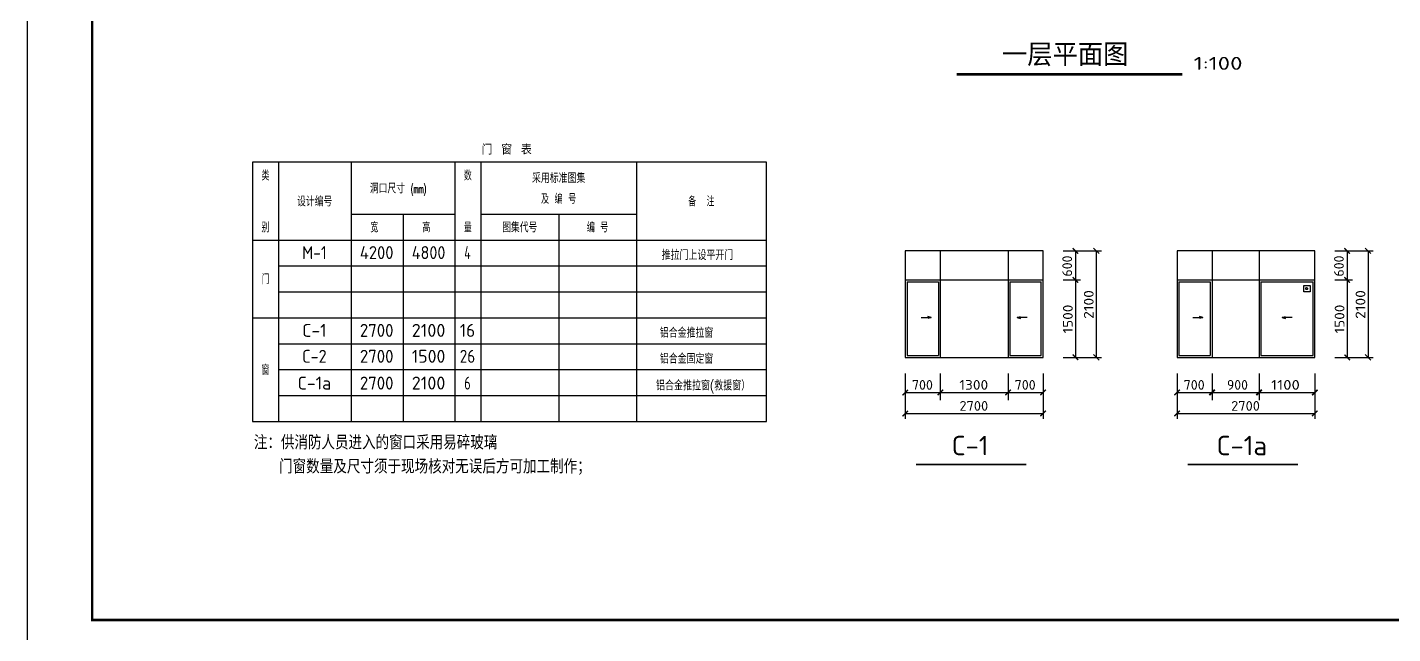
# Model space of a CAD drawing. Extents: x -165130 to 255370, y -346822 to 187778.
# Drawn here: x -165130 to -112510, y -227547 to -204155 of the extents above; entities that cross this region are included whole.
import ezdxf
from ezdxf.enums import TextEntityAlignment as Align

# ---------------------------------------------------------------- set-up
doc = ezdxf.new("R2010")
doc.units = 0
doc.header["$MEASUREMENT"] = 0
for name, color, linetype in [('PUB_TITLE', 4, 'CONTINUOUS'), ('下划线', 7, 'CONTINUOUS'), ('中文', 2, 'CONTINUOUS'), ('剖断线', 7, 'CONTINUOUS'), ('墙线__粗线', 7, 'CONTINUOUS'), ('尺寸线及数字', 253, 'CONTINUOUS'), ('层0', 253, 'CONTINUOUS'), ('层10102', 7, 'CONTINUOUS'), ('门窗表', 2, 'CONTINUOUS')]:
    doc.layers.add(name, color=color, linetype=linetype)
doc.styles.add('HZ', font='txt', dxfattribs={"width": 0.7, "height": 5, "bigfont": 'STF:宋体'})
doc.styles.get("Standard").update_dxf_attribs({"font": 'TSSDENG', "height": 3, "bigfont": 'TSSDCHN'})

# ---------------------------------------------------------------- blocks, each defined once
blk = doc.blocks.new('qar5gesfd')
at = {"layer": 'PUB_TITLE'}
blk.add_lwpolyline([(-86068, 153824), (-1968, 153824), (-1968, 213224), (-86068, 213224)], close=True, dxfattribs=at)
at = {"layer": 'PUB_TITLE', "const_width": 100}
blk.add_lwpolyline([(-83568, 154824), (-2968, 154824), (-2968, 212224), (-83568, 212224)], close=True, dxfattribs=at)

msp = doc.modelspace()

# ---------------------------------------------------------------- linework, layer by layer
at = {"layer": '下划线', "color": 2, "const_width": 105, "elevation": -625.1}
msp.add_lwpolyline([(-129317.754, -205965.997), (-120617.754, -205965.997)], dxfattribs=at)
at = {"layer": '剖断线', "elevation": -625.1}
msp.add_lwpolyline([(-115939.647, -214117.976), (-115692.454, -214117.976), (-115692.454, -214356.187), (-115939.647, -214356.187)], close=True, dxfattribs=at)
at = {"layer": '剖断线'}
msp.add_circle((-115825.829, -214232.06, -625.1), 37.317, dxfattribs=at)
at = {"layer": '墙线__粗线', "const_width": 67.5, "elevation": -625.1}
for points in [[(-130880.87, -221015.779), (-126629.381, -221015.779)], [(-120408.519, -221015.779), (-116156.993, -221015.779)]]:
    msp.add_lwpolyline(points, dxfattribs=at)
at = {"layer": '尺寸线及数字'}
for p, q in [((-125207.896, -212779.512, -625.1), (-124535.826, -212779.512, -625.1)), ((-124735.814, -212779.512, -625.1), (-124735.814, -213899.449, -625.1)), ((-124655.87, -212779.512, -625.1), (-123731.517, -212779.512, -625.1)), ((-123825.45, -212885.557, -625.1), (-124037.559, -212673.466, -625.1)), ((-123931.505, -212779.512, -625.1), (-123931.505, -216885.954, -625.1)), ((-114735.509, -212779.512, -625.1), (-114063.438, -212779.512, -625.1)), ((-114263.426, -212779.512, -625.1), (-114263.426, -213899.449, -625.1)), ((-114183.519, -212779.512, -625.1), (-113259.129, -212779.512, -625.1)), ((-113353.062, -212885.557, -625.1), (-113565.208, -212673.466, -625.1)), ((-113459.117, -212779.512, -625.1), (-113459.117, -216885.954, -625.1)), ((-125207.896, -213899.449, -625.1), (-124535.826, -213899.449, -625.1)), ((-124735.814, -213899.449, -625.1), (-124735.814, -216885.954, -625.1)), ((-114735.509, -213899.449, -625.1), (-114063.438, -213899.449, -625.1)), ((-114263.426, -213899.449, -625.1), (-114263.426, -216885.954, -625.1)), ((-123825.45, -216991.999, -625.1), (-124037.559, -216779.908, -625.1)), ((-113353.062, -216991.999, -625.1), (-113565.208, -216779.908, -625.1)), ((-125207.896, -216885.954, -625.1), (-124535.826, -216885.954, -625.1)), ((-124655.87, -216885.954, -625.1), (-123731.517, -216885.954, -625.1)), ((-114735.509, -216885.954, -625.1), (-114063.438, -216885.954, -625.1)), ((-114183.519, -216885.954, -625.1), (-113259.129, -216885.954, -625.1)), ((-131293.7, -217511.799, -625.1), (-131293.7, -218541.493, -625.1)), ((-129943.7, -217511.799, -625.1), (-129943.7, -218541.493, -625.1)), ((-127333.678, -217511.799, -625.1), (-127333.678, -218541.493, -625.1)), ((-125983.678, -217511.799, -625.1), (-125983.678, -218541.493, -625.1)), ((-120821.312, -217511.799, -625.1), (-120821.312, -218541.493, -625.1)), ((-119471.312, -217511.799, -625.1), (-119471.312, -218541.493, -625.1)), ((-117661.314, -217511.799, -625.1), (-117661.314, -218541.493, -625.1)), ((-115511.327, -217511.799, -625.1), (-115511.327, -218541.493, -625.1)), ((-131293.7, -218241.493, -625.1), (-129943.7, -218241.493, -625.1)), ((-129943.7, -218241.493, -625.1), (-127333.678, -218241.493, -625.1)), ((-127333.678, -218241.493, -625.1), (-125983.678, -218241.493, -625.1)), ((-120821.312, -218241.493, -625.1), (-119471.312, -218241.493, -625.1)), ((-119471.312, -218241.493, -625.1), (-116861.327, -218241.493, -625.1)), ((-116861.327, -218241.493, -625.1), (-115511.327, -218241.493, -625.1)), ((-131293.7, -218529.316, -625.1), (-131293.7, -219252.024, -625.1)), ((-125983.678, -218529.316, -625.1), (-125983.678, -219252.024, -625.1)), ((-120821.312, -218529.316, -625.1), (-120821.312, -219252.024, -625.1)), ((-115511.327, -218529.316, -625.1), (-115511.327, -219252.024, -625.1)), ((-131293.7, -219052.018, -625.1), (-125983.678, -219052.018, -625.1)), ((-120821.312, -219052.018, -625.1), (-115511.327, -219052.018, -625.1))]:
    msp.add_line(p, q, dxfattribs=at)
at = {"layer": '尺寸线及数字', "elevation": -625.1}
for points, const_width in [([(-124629.759, -212885.557), (-124841.869, -212673.466)], 54), ([(-114157.371, -212885.557), (-114369.517, -212673.466)], 54), ([(-124629.759, -214005.494), (-124841.869, -213793.403)], 54), ([(-114157.371, -214005.494), (-114369.517, -213793.403)], 54), ([(-124629.759, -216991.999), (-124841.869, -216779.908)], 54), ([(-114157.371, -216991.999), (-114369.517, -216779.908)], 54), ([(-131399.754, -218347.538), (-131187.645, -218135.447)], 54), ([(-130049.754, -218347.538), (-129837.645, -218135.447)], 54), ([(-127439.769, -218347.538), (-127227.623, -218135.447)], 54), ([(-126089.769, -218347.538), (-125877.623, -218135.447)], 54), ([(-120927.367, -218347.538), (-120715.257, -218135.447)], 54), ([(-119577.367, -218347.538), (-119365.257, -218135.447)], 67.5), ([(-117767.369, -218347.538), (-117555.26, -218135.447)], 67.5), ([(-115617.381, -218347.538), (-115405.272, -218135.447)], 67.5), ([(-131399.754, -219158.064), (-131187.645, -218945.973)], 54), ([(-126089.769, -219158.064), (-125877.623, -218945.973)], 54), ([(-120927.367, -219158.064), (-120715.257, -218945.973)], 54), ([(-115617.381, -219158.064), (-115405.272, -218945.973)], 54)]:
    msp.add_lwpolyline(points, dxfattribs=dict(at, const_width=const_width))
at = {"layer": '层0'}
for p, q in [((-125983.678, -212779.512, -625.1), (-131293.7, -212779.512, -625.1)), ((-131293.7, -212779.512, -625.1), (-131293.7, -216885.954, -625.1)), ((-129943.7, -212779.512, -625.1), (-129943.7, -216885.954, -625.1)), ((-127333.678, -212779.512, -625.1), (-127333.678, -216885.954, -625.1)), ((-125983.678, -216885.954, -625.1), (-125983.678, -212779.512, -625.1)), ((-115511.327, -212779.512, -625.1), (-120821.312, -212779.512, -625.1)), ((-120821.312, -212779.512, -625.1), (-120821.312, -216885.954, -625.1)), ((-119471.312, -212779.512, -625.1), (-119471.312, -216885.954, -625.1)), ((-117661.314, -212779.512, -625.1), (-117661.314, -216885.954, -625.1)), ((-115511.327, -216885.954, -625.1), (-115511.327, -212779.512, -625.1)), ((-131293.7, -213899.449, -625.1), (-125983.678, -213899.449, -625.1)), ((-131226.207, -213969.45, -625.1), (-131226.207, -216815.953, -625.1)), ((-131226.207, -213969.45, -625.1), (-130011.192, -213969.45, -625.1)), ((-130011.192, -213969.45, -625.1), (-130011.192, -216815.953, -625.1)), ((-127266.185, -213969.45, -625.1), (-126051.207, -213969.45, -625.1)), ((-127266.185, -213969.45, -625.1), (-127266.185, -216815.953, -625.1)), ((-126051.207, -216815.953, -625.1), (-126051.207, -213969.45, -625.1)), ((-120821.312, -213899.449, -625.1), (-115511.327, -213899.449, -625.1)), ((-120753.819, -213969.45, -625.1), (-120753.819, -216815.953, -625.1)), ((-120753.819, -213969.45, -625.1), (-119538.805, -213969.45, -625.1)), ((-119538.805, -213969.45, -625.1), (-119538.805, -216815.953, -625.1)), ((-117593.822, -213969.45, -625.1), (-115578.819, -213969.45, -625.1)), ((-117593.822, -213969.45, -625.1), (-117593.822, -216815.953, -625.1)), ((-115578.819, -216815.953, -625.1), (-115578.819, -213969.45, -625.1)), ((-130682.201, -215349.076, -625.1), (-130295.189, -215349.076, -625.1)), ((-130295.189, -215349.076, -625.1), (-130425.304, -215307.392, -625.1)), ((-130295.189, -215349.076, -625.1), (-130425.304, -215390.76, -625.1)), ((-126982.188, -215349.076, -625.1), (-126852.074, -215307.392, -625.1)), ((-126595.177, -215349.076, -625.1), (-126982.188, -215349.076, -625.1)), ((-126982.188, -215349.076, -625.1), (-126852.074, -215390.76, -625.1)), ((-120209.813, -215349.076, -625.1), (-119822.801, -215349.076, -625.1)), ((-119822.801, -215349.076, -625.1), (-119952.953, -215307.392, -625.1)), ((-119822.801, -215349.076, -625.1), (-119952.953, -215390.76, -625.1)), ((-116772.63, -215349.076, -625.1), (-116642.516, -215307.392, -625.1)), ((-116385.619, -215349.076, -625.1), (-116772.63, -215349.076, -625.1)), ((-116772.63, -215349.076, -625.1), (-116642.516, -215390.76, -625.1)), ((-131293.7, -216885.954, -625.1), (-125983.678, -216885.954, -625.1)), ((-131226.207, -216815.953, -625.1), (-130011.192, -216815.953, -625.1)), ((-127266.185, -216815.953, -625.1), (-126051.207, -216815.953, -625.1)), ((-120821.312, -216885.954, -625.1), (-115511.327, -216885.954, -625.1)), ((-120753.819, -216815.953, -625.1), (-119538.805, -216815.953, -625.1)), ((-117593.822, -216815.953, -625.1), (-115578.819, -216815.953, -625.1))]:
    msp.add_line(p, q, dxfattribs=at)
at = {"layer": '层10102'}
for points, invisible_edges in [([(-115863.145, -214232.06, -625.1), (-115858.128, -214213.392, -625.1), (-115788.512, -214232.06, -625.1)], 14), ([(-115858.128, -214250.727, -625.1), (-115863.145, -214232.06, -625.1), (-115788.512, -214232.06, -625.1)], 14), ([(-115858.128, -214213.392, -625.1), (-115844.505, -214199.723, -625.1), (-115788.512, -214232.06, -625.1)], 14), ([(-115844.505, -214264.396, -625.1), (-115858.128, -214250.727, -625.1), (-115788.512, -214232.06, -625.1)], 14), ([(-115844.505, -214199.723, -625.1), (-115825.829, -214194.715, -625.1), (-115788.512, -214232.06, -625.1)], 14), ([(-115825.829, -214269.404, -625.1), (-115844.505, -214264.396, -625.1), (-115788.512, -214232.06, -625.1)], 14), ([(-115825.829, -214194.715, -625.1), (-115807.115, -214199.723, -625.1), (-115788.512, -214232.06, -625.1)], 14), ([(-115807.115, -214264.396, -625.1), (-115825.829, -214269.404, -625.1), (-115788.512, -214232.06, -625.1)], 14), ([(-115807.115, -214199.723, -625.1), (-115793.492, -214213.392, -625.1), (-115788.512, -214232.06, -625.1)], 12), ([(-115793.492, -214250.727, -625.1), (-115807.115, -214264.396, -625.1), (-115788.512, -214232.06, -625.1)], 6)]:
    msp.add_3dface(points, dxfattribs=dict(at, invisible_edges=invisible_edges))
at = {"layer": '门窗表'}
for p, q in [((-155448.205, -209361.396, -625.1), (-155448.205, -219361.399, -625.1)), ((-152648.192, -209361.396, -625.1), (-152648.192, -219361.399, -625.1)), ((-148648.217, -209361.396, -625.1), (-148648.217, -219361.399, -625.1)), ((-147648.205, -209361.396, -625.1), (-147648.205, -219361.399, -625.1)), ((-141648.205, -209361.396, -625.1), (-141648.205, -219361.399, -625.1)), ((-152648.192, -211361.393, -625.1), (-148648.217, -211361.393, -625.1)), ((-150648.205, -211361.393, -625.1), (-150648.205, -219361.399, -625.1)), ((-147648.205, -211361.393, -625.1), (-141648.205, -211361.393, -625.1)), ((-144648.205, -211361.393, -625.1), (-144648.205, -219361.399, -625.1)), ((-156448.217, -212361.396, -625.1), (-136648.217, -212361.396, -625.1)), ((-155448.205, -213361.399, -625.1), (-136648.217, -213361.399, -625.1)), ((-155448.205, -214361.393, -625.1), (-136648.217, -214361.393, -625.1)), ((-156448.217, -215361.396, -625.1), (-154648.217, -215361.396, -625.1)), ((-155448.205, -215361.396, -625.1), (-136648.217, -215361.396, -625.1)), ((-155448.205, -216361.399, -625.1), (-136648.217, -216361.399, -625.1)), ((-155448.205, -217361.393, -625.1), (-136648.217, -217361.393, -625.1)), ((-155448.205, -218361.396, -625.1), (-136648.217, -218361.396, -625.1))]:
    msp.add_line(p, q, dxfattribs=at)
msp.add_3dface([(-156448.217, -209361.396, -625.1), (-156448.217, -219361.399, -625.1), (-136648.217, -219361.399, -625.1), (-136648.217, -209361.396, -625.1)], dxfattribs=at)

# ---------------------------------------------------------------- block references
at = {"layer": '层0'}
msp.add_blockref('qar5gesfd', (-79061.762, -381845.973, -625.1), dxfattribs=at)

# ---------------------------------------------------------------- texts
at = {"layer": '中文', "style": 'HZ'}
for s, height, width, p, p2 in [('一层平面图', 867, 0.786319, (-127567.742, -205650.396, -625.1), (-122692.742, -205650.396, -625.1)), ('推拉门上设平开门', 361.25, 0.666859, (-140680.089, -213128.544, -625.1), (-137923.839, -213128.544, -625.1)), ('铝合金推拉窗', 361.25, 0.663338, (-140751.024, -216127.684, -625.1), (-138694.75, -216127.684, -625.1)), ('铝合金固定窗', 361.25, 0.663338, (-140751.024, -217127.403, -625.1), (-138694.75, -217127.403, -625.1)), ('铝合金推拉窗(救援窗）', 361.25, 0.669377, (-140901.134, -218159.98, -625.1), (-137269.897, -218159.98, -625.1)), ('注：供消防人员进入的窗口采用易碎玻璃', 541.87503, 0.672739, (-156399.84, -220440.495, -625.1), (-147015.465, -220440.495, -625.1)), ('门窗数量及尺寸须于现场核对无误后方可加工制作；', 541.87503, 0.673762, (-155426.342, -221367.979, -625.1), (-143416.967, -221367.979, -625.1))]:
    msp.add_text(s, height=height, dxfattribs=dict(at, width=width)).set_placement(p, p2, align=Align.FIT)
at = {"layer": '中文', "width": 1.206924}
msp.add_text('1:100', height=500, dxfattribs=at).set_placement((-120177.752, -205796.001, -625.1), (-118297.735, -205796.001, -625.1), align=Align.FIT)
at = {"layer": '尺寸线及数字'}
for s, width, p, p2 in [('600', 1.040005, (-124866.002, -213768.931, -625.1), (-124866.002, -212958.927, -625.1)), ('600', 1.040005, (-114393.614, -213768.931, -625.1), (-114393.614, -212958.927, -625.1)), ('2100', 1.099432, (-124036.497, -215402.735, -625.1), (-124036.497, -214292.732, -625.1)), ('2100', 1.099432, (-113564.146, -215402.735, -625.1), (-113564.146, -214292.732, -625.1)), ('1500', 1.099423, (-124840.807, -215962.699, -625.1), (-124840.807, -214852.705, -625.1)), ('1500', 1.099423, (-114368.455, -215962.699, -625.1), (-114368.455, -214852.705, -625.1))]:
    msp.add_text(s, height=375, rotation=90, dxfattribs=dict(at, width=width)).set_placement(p, p2, align=Align.FIT)
for s, width, p, p2 in [('700', 1.040028, (-131038.707, -218136.491, -625.1), (-130228.685, -218136.491, -625.1)), ('1300', 1.099414, (-129208.678, -218136.491, -625.1), (-128098.692, -218136.491, -625.1)), ('700', 1.039981, (-127078.685, -218136.491, -625.1), (-126268.7, -218136.491, -625.1)), ('700', 1.039981, (-120566.319, -218136.491, -625.1), (-119756.334, -218136.491, -625.1)), ('900', 1.040028, (-118898.082, -218136.491, -625.1), (-118088.06, -218136.491, -625.1)), ('1100', 1.166084, (-117198.021, -218136.491, -625.1), (-116087.999, -218136.491, -625.1)), ('2700', 1.039986, (-129208.678, -218947.026, -625.1), (-128098.692, -218947.026, -625.1)), ('2700', 1.040021, (-118736.327, -218947.026, -625.1), (-117626.305, -218947.026, -625.1))]:
    msp.add_text(s, height=375, dxfattribs=dict(at, width=width)).set_placement(p, p2, align=Align.FIT)
at = {"layer": '门窗表', "style": 'HZ'}
for s, height, width, p, p2 in [('门 窗 表', 361.25, 0.937522, (-147623.192, -209061.149, -625.1), (-145685.717, -209061.149, -625.1)), ('类', 361.25, 0.592787, (-156105.7, -210061.143, -625.1), (-155799.438, -210061.143, -625.1)), ('数', 361.25, 0.592787, (-148305.7, -210061.143, -625.1), (-147999.438, -210061.143, -625.1)), ('采用标准图集', 361.25, 0.663326, (-145680.7, -210161.146, -625.1), (-143624.462, -210161.146, -625.1)), ('洞口尺寸', 361.25, 0.65628, (-151930.712, -210561.149, -625.1), (-150574.45, -210561.149, -625.1)), ('(mm)', 325.125, 0.635104, (-150347.436, -210551.17, -625.1), (-149756.811, -210551.17, -625.1)), ('设计编号', 361.25, 0.656262, (-154730.688, -211061.146, -625.1), (-153374.462, -211061.146, -625.1)), ('及 编 号', 361.25, 0.65628, (-145330.712, -210961.143, -625.1), (-143974.45, -210961.143, -625.1)), ('备  注', 361.25, 0.649209, (-139655.688, -211061.146, -625.1), (-138649.45, -211061.146, -625.1)), ('别', 361.25, 0.592787, (-156105.7, -212061.149, -625.1), (-155799.438, -212061.149, -625.1)), ('宽', 361.25, 0.592787, (-151905.7, -212061.149, -625.1), (-151599.438, -212061.149, -625.1)), ('高', 361.25, 0.592787, (-149905.712, -212061.149, -625.1), (-149599.45, -212061.149, -625.1)), ('量', 361.25, 0.592787, (-148305.7, -212061.149, -625.1), (-147999.438, -212061.149, -625.1)), ('图集代号', 361.25, 0.65628, (-146830.712, -212061.149, -625.1), (-145474.45, -212061.149, -625.1)), ('编 号', 361.25, 0.643581, (-143568.212, -212061.149, -625.1), (-142736.95, -212061.149, -625.1)), ('门', 361.25, 0.592787, (-156105.7, -214061.146, -625.1), (-155799.438, -214061.146, -625.1)), ('窗', 361.25, 0.592787, (-156105.7, -217561.143, -625.1), (-155799.438, -217561.143, -625.1))]:
    msp.add_text(s, height=height, dxfattribs=dict(at, width=width)).set_placement(p, p2, align=Align.FIT)
at = {"layer": '门窗表'}
for s, height, width, p, p2 in [('M-1', 500, 0.893461, (-154538.207, -213096.4, -625.1), (-153593.2, -213096.4, -625.1)), ('4200', 500, 0.910022, (-152313.219, -213096.4, -625.1), (-151018.188, -213096.4, -625.1)), ('4800', 500, 0.909997, (-150313.195, -213096.4, -625.1), (-149018.2, -213096.4, -625.1)), ('4', 500, 0.849316, (-148288.195, -213096.4, -625.1), (-148043.2, -213096.4, -625.1)), ('C-1', 500, 0.945007, (-154538.207, -216096.4, -625.1), (-153593.2, -216096.4, -625.1)), ('2700', 500, 0.910022, (-152313.219, -216096.4, -625.1), (-151018.188, -216096.4, -625.1)), ('2100', 500, 0.961996, (-150313.195, -216096.4, -625.1), (-149018.2, -216096.4, -625.1)), ('16', 500, 1.066932, (-148463.207, -216096.4, -625.1), (-147868.188, -216096.4, -625.1)), ('C-2', 500, 0.80558, (-154538.207, -217096.394, -625.1), (-153593.2, -217096.394, -625.1)), ('2700', 500, 0.910022, (-152313.219, -217096.394, -625.1), (-151018.188, -217096.394, -625.1)), ('1500', 500, 0.961996, (-150313.195, -217096.394, -625.1), (-149018.2, -217096.394, -625.1)), ('26', 500, 0.937606, (-148463.207, -217096.394, -625.1), (-147868.188, -217096.394, -625.1)), ('C-1a', 500, 0.897889, (-154713.219, -218128.697, -625.1), (-153418.188, -218128.697, -625.1)), ('2700', 500, 0.910022, (-152313.219, -218128.697, -625.1), (-151018.188, -218128.697, -625.1)), ('2100', 500, 0.961996, (-150313.195, -218128.697, -625.1), (-149018.2, -218128.697, -625.1)), ('6', 500, 0.97998, (-148288.195, -218128.697, -625.1), (-148043.2, -218128.697, -625.1)), ('C-1', 750, 0.944995, (-129503.99, -220662.568, -625.1), (-128086.497, -220662.568, -625.1)), ('C-1a', 750, 0.897863, (-119294.139, -220662.568, -625.1), (-117351.646, -220662.568, -625.1))]:
    msp.add_text(s, height=height, dxfattribs=dict(at, width=width)).set_placement(p, p2, align=Align.FIT)

doc.saveas('drawing.dxf')
